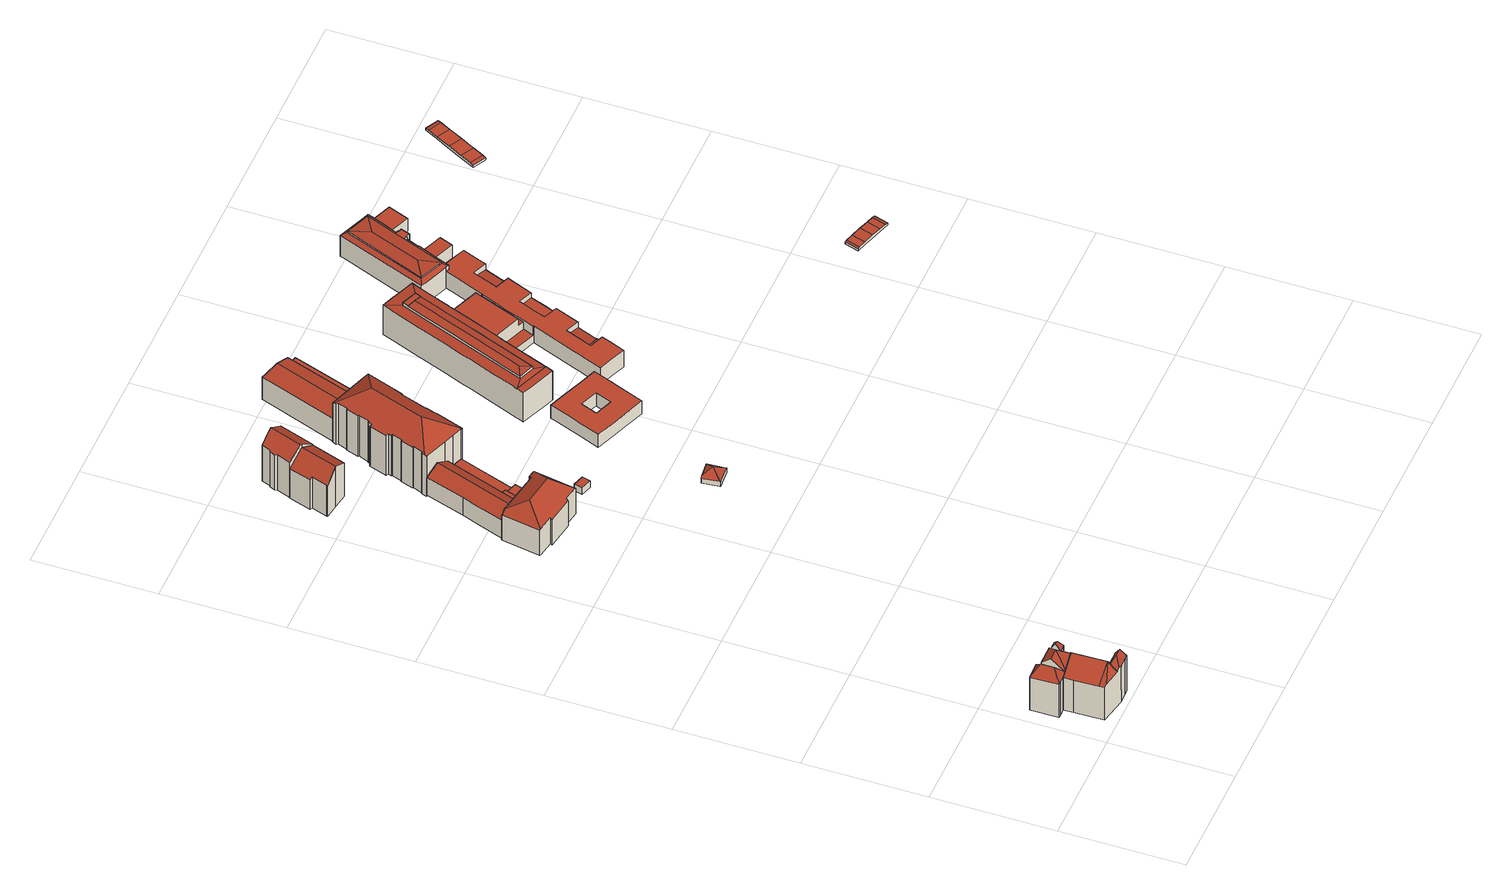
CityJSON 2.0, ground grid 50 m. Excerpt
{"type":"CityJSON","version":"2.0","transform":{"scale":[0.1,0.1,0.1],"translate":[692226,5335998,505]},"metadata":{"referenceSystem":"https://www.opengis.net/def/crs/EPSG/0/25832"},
"CityObjects":{
"building1":{"type":"Building","attributes":{"Gemeindeschluessel":"09162000","HoeheDach":"532.430","HoeheGrund":"511.440","Methode":"2000","NiedrigsteTraufeDesGebaeudes":"527.531","Geometrietyp2DReferenz":"3000","function":"31001_1000","roofType":"3100","measuredHeight":20.99,"storeysAboveGround":4},"geometry":[{"type":"Solid","lod":"2","boundaries":[[[[0,1,2,3]],[[4,5,6,7]],[[5,4,8,9,10,11,12,13,14]],[[15,0,3,16]],[[17,18,19,20,21,22]],[[8,23,24,9]],[[25,26,27,28,29,17,22,21,2,1,30,12,11,10,9,24]],[[12,30,1,0,15,13]],[[27,26,25,31,32,33,34,35,36,37,29,28]],[[38,16,3,20,19]],[[35,39,40,14,13,15,16,38,36]],[[20,3,2,21]],[[7,6,39,34,33]],[[37,18,17,29]],[[35,34,39]],[[23,31,25,24]],[[37,36,38,19,18]],[[5,14,40,39,6]],[[23,8,4,7,32,31]],[[7,33,32]]]],"semantics":{"surfaces":[{"type":"WallSurface"},{"type":"RoofSurface","Dachneigung":"49.651","Dachorientierung":"358.275","Flaeche":"31.515","Z_MAX":"20.990","Z_MAX_ASL":"532.430","Z_MIN":"17.837","Z_MIN_ASL":"529.277"},{"type":"RoofSurface","Dachneigung":"36.779","Dachorientierung":"358.292","Flaeche":"19.557","Z_MAX":"20.760","Z_MAX_ASL":"532.200","Z_MIN":"16.333","Z_MIN_ASL":"527.773"},{"type":"GroundSurface"},{"type":"RoofSurface","Dachneigung":"39.057","Dachorientierung":"268.315","Flaeche":"46.726","Z_MAX":"20.760","Z_MAX_ASL":"532.200","Z_MIN":"16.342","Z_MIN_ASL":"527.782"},{"type":"RoofSurface","Dachneigung":"39.053","Dachorientierung":"88.312","Flaeche":"46.904","Z_MAX":"20.760","Z_MAX_ASL":"532.200","Z_MIN":"16.280","Z_MIN_ASL":"527.720"},{"type":"RoofSurface","Dachneigung":"49.653","Dachorientierung":"178.274","Flaeche":"19.064","Z_MAX":"20.990","Z_MAX_ASL":"532.430","Z_MIN":"16.113","Z_MIN_ASL":"527.553"},{"type":"RoofSurface","Dachneigung":"36.769","Dachorientierung":"178.289","Flaeche":"19.537","Z_MAX":"20.760","Z_MAX_ASL":"532.200","Z_MIN":"16.347","Z_MIN_ASL":"527.787"},{"type":"RoofSurface","Dachneigung":"45.449","Dachorientierung":"88.315","Flaeche":"56.752","Z_MAX":"20.990","Z_MAX_ASL":"532.430","Z_MIN":"16.091","Z_MIN_ASL":"527.531"},{"type":"RoofSurface","Dachneigung":"45.448","Dachorientierung":"268.307","Flaeche":"19.887","Z_MAX":"20.990","Z_MAX_ASL":"532.430","Z_MIN":"16.113","Z_MIN_ASL":"527.553"}],"values":[[0,1,0,2,0,0,3,0,0,4,5,0,6,0,0,0,7,0,8,9]]}}]},
"building2":{"type":"Building","attributes":{"Gemeindeschluessel":"09162000","HoeheDach":"532.950","HoeheGrund":"511.416","Methode":"2000","NiedrigsteTraufeDesGebaeudes":"523.414","Geometrietyp2DReferenz":"3000","function":"31001_1000","roofType":"3100","measuredHeight":21.53,"storeysAboveGround":3},"address":[{"country":"Germany","locality":"München","thoroughfareName":"Königinstraße 27"}],"geometry":[{"type":"Solid","lod":"2","boundaries":[[[[41,42,43,44,45,46,47]],[[29,48,49,50,25]],[[51,52,53,54]],[[55,56,57,58,59,60,61,62]],[[63,64,65,66,56,55]],[[67,68,69,70]],[[71,72,73]],[[74,75,76,77,78]],[[46,45,79]],[[59,80,81,60]],[[61,60,81,82,83]],[[57,84,58]],[[73,72,52,51,41,47,50,49,80]],[[85,86,64,63,87]],[[25,50,47,46,79,88,24]],[[89,42,41,51,54]],[[76,75,90,91]],[[63,55,62,87]],[[80,84,92]],[[80,92,73]],[[79,45,93,68,67,74,78,88]],[[75,74,67]],[[57,56,66,92,84]],[[86,94,65,64]],[[81,80,49,48,82]],[[53,52,72,71,94,86,85]],[[43,42,89,95]],[[24,88,78,77,9]],[[65,94,71,73,92,66]],[[62,61,83,29,25,24,9,91,90,70,69,95,89,54,53,85,87]],[[84,80,59,58]],[[69,68,93,44,43,95]],[[93,45,44]],[[77,76,91,9]],[[75,67,70,90]],[[82,48,29,83]]]],"semantics":{"surfaces":[{"type":"RoofSurface","Dachneigung":"42.806","Dachorientierung":"88.127","Flaeche":"19.290","Z_MAX":"16.226","Z_MAX_ASL":"527.642","Z_MIN":"13.492","Z_MIN_ASL":"524.908"},{"type":"WallSurface"},{"type":"RoofSurface","Dachneigung":"29.759","Dachorientierung":"178.072","Flaeche":"23.378","Z_MAX":"21.534","Z_MAX_ASL":"532.950","Z_MIN":"17.773","Z_MIN_ASL":"529.188"},{"type":"RoofSurface","Dachneigung":"33.036","Dachorientierung":"357.949","Flaeche":"8.194","Z_MAX":"18.969","Z_MAX_ASL":"530.385","Z_MIN":"16.006","Z_MIN_ASL":"527.422"},{"type":"RoofSurface","Dachneigung":"60.552","Dachorientierung":"275.306","Flaeche":"12.346","Z_MAX":"20.964","Z_MAX_ASL":"532.380","Z_MIN":"16.073","Z_MIN_ASL":"527.489"},{"type":"RoofSurface","Dachneigung":"43.043","Dachorientierung":"88.105","Flaeche":"146.232","Z_MAX":"20.964","Z_MAX_ASL":"532.380","Z_MIN":"11.998","Z_MIN_ASL":"523.414"},{"type":"RoofSurface","Dachneigung":"33.037","Dachorientierung":"178.046","Flaeche":"9.121","Z_MAX":"18.969","Z_MAX_ASL":"530.385","Z_MIN":"15.783","Z_MIN_ASL":"527.199"},{"type":"RoofSurface","Dachneigung":"32.051","Dachorientierung":"89.628","Flaeche":"6.398","Z_MAX":"18.969","Z_MAX_ASL":"530.385","Z_MIN":"16.008","Z_MIN_ASL":"527.424"},{"type":"RoofSurface","Dachneigung":"42.017","Dachorientierung":"268.103","Flaeche":"12.660","Z_MAX":"21.534","Z_MAX_ASL":"532.950","Z_MIN":"17.434","Z_MIN_ASL":"528.850"},{"type":"RoofSurface","Dachneigung":"19.968","Dachorientierung":"88.103","Flaeche":"9.537","Z_MAX":"21.534","Z_MAX_ASL":"532.950","Z_MIN":"17.583","Z_MIN_ASL":"528.999"},{"type":"RoofSurface","Dachneigung":"60.748","Dachorientierung":"268.103","Flaeche":"139.638","Z_MAX":"20.964","Z_MAX_ASL":"532.380","Z_MIN":"16.073","Z_MIN_ASL":"527.489"},{"type":"RoofSurface","Dachneigung":"30.534","Dachorientierung":"358.072","Flaeche":"27.755","Z_MAX":"21.534","Z_MAX_ASL":"532.950","Z_MIN":"17.434","Z_MIN_ASL":"528.850"},{"type":"GroundSurface"},{"type":"RoofSurface","Dachneigung":"43.307","Dachorientierung":"191.263","Flaeche":"22.690","Z_MAX":"20.964","Z_MAX_ASL":"532.380","Z_MIN":"16.782","Z_MIN_ASL":"528.197"}],"values":[[0,1,1,1,2,1,1,3,1,4,1,1,5,1,1,1,1,1,1,1,6,7,8,9,10,1,1,1,11,12,13,1,1,1,1,1]]}}]},
"building3":{"type":"Building","attributes":{"Gemeindeschluessel":"09162000","HoeheDach":"526.270","HoeheGrund":"507.620","Methode":"2000","NiedrigsteTraufeDesGebaeudes":"519.992","Geometrietyp2DReferenz":"3000","function":"31001_9998","roofType":"3200","measuredHeight":18.65,"storeysAboveGround":3},"address":[{"country":"Germany","locality":"München","thoroughfareName":"Veterinärstraße 13"}],"geometry":[{"type":"Solid","lod":"2","boundaries":[[[[96,97,98,99,100,101]],[[102,103,104,105,106,107,108,109,100,99,98,110,111,112,113,114,115,116,117,118,119,120,121]],[[122,123,121,120]],[[124,112,111,110,125,126]],[[127,128,115,114]],[[128,129,116,115]],[[130,127,114,113]],[[119,118,117,131,132,133]],[[125,110,98,97]],[[123,122,133,132,134,135]],[[124,130,113,112]],[[136,137,138,139,140,135,134,141,142,143]],[[108,143,142,101,100,109]],[[129,131,117,116]],[[133,122,120,119]],[[121,123,135,140,103,102]],[[141,126,125,97,96,101,142]],[[134,132,131,129,128,127,130,124,126,141]],[[136,143,108,107,106,137]],[[138,105,104,103,140,139]],[[138,137,106,105]]]],"semantics":{"surfaces":[{"type":"WallSurface"},{"type":"GroundSurface"},{"type":"RoofSurface","Dachneigung":"46.208","Dachorientierung":"102.299","Flaeche":"83.815","Z_MAX":"18.650","Z_MAX_ASL":"526.270","Z_MIN":"12.538","Z_MIN_ASL":"520.158"},{"type":"RoofSurface","Dachneigung":"55.757","Dachorientierung":"191.707","Flaeche":"200.798","Z_MAX":"18.650","Z_MAX_ASL":"526.270","Z_MIN":"12.372","Z_MIN_ASL":"519.992"},{"type":"RoofSurface","Dachneigung":"46.209","Dachorientierung":"282.299","Flaeche":"83.099","Z_MAX":"18.650","Z_MAX_ASL":"526.270","Z_MIN":"12.479","Z_MIN_ASL":"520.099"},{"type":"RoofSurface","Dachneigung":"59.840","Dachorientierung":"11.707","Flaeche":"164.888","Z_MAX":"18.650","Z_MAX_ASL":"526.270","Z_MIN":"13.290","Z_MIN_ASL":"520.910"}],"values":[[0,1,0,0,0,0,0,0,0,2,0,3,0,0,0,0,4,5,0,0,0]]}}]},
"building4":{"type":"Building","attributes":{"Gemeindeschluessel":"09162000","HoeheDach":"530.880","HoeheGrund":"510.718","Methode":"2000","NiedrigsteTraufeDesGebaeudes":"525.215","Geometrietyp2DReferenz":"3000","function":"31001_1000","roofType":"3100","measuredHeight":20.16,"storeysAboveGround":4},"address":[{"country":"Germany","locality":"München","thoroughfareName":"Königinstraße 49"}],"geometry":[{"type":"Solid","lod":"2","boundaries":[[[[144,145,146,147]],[[148,149,150,151]],[[152,153,154,155,151,150,145,144,156]],[[156,144,147,157]],[[158,148,151,155]],[[159,149,148,158,160,161,162]],[[157,163,152,156]],[[160,158,155,154]],[[152,163,162,161,153]],[[146,159,162,163,157,147]],[[150,149,159,146,145]],[[161,160,154,153]]]],"semantics":{"surfaces":[{"type":"WallSurface"},{"type":"GroundSurface"},{"type":"RoofSurface","Dachneigung":"50.572","Dachorientierung":"288.323","Flaeche":"136.204","Z_MAX":"20.162","Z_MAX_ASL":"530.880","Z_MIN":"14.497","Z_MIN_ASL":"525.215"},{"type":"RoofSurface","Dachneigung":"61.380","Dachorientierung":"108.323","Flaeche":"112.222","Z_MAX":"20.162","Z_MAX_ASL":"530.880","Z_MIN":"16.626","Z_MIN_ASL":"527.344"}],"values":[[0,0,1,0,0,2,0,0,0,3,0,0]]}}]},
"building5":{"type":"Building","attributes":{"Gemeindeschluessel":"09162000","HoeheDach":"520.116","HoeheGrund":"508.138","Methode":"2000","NiedrigsteTraufeDesGebaeudes":"512.324","Geometrietyp2DReferenz":"3000","function":"31001_9998","roofType":"3100","measuredHeight":11.98,"storeysAboveGround":2},"geometry":[{"type":"Solid","lod":"2","boundaries":[[[[164,165,166,167,168,169,170]],[[171,172,173,174,175,176,177,178]],[[179,180,181,182]],[[183,164,170,184]],[[185,186,172,171,178,177,187,188,182,181,189,190,191,192,193]],[[185,184,170,169,173,172,186]],[[166,194,192,191,190,195,167]],[[195,190,189,181,180,196]],[[197,198,179,182,188,187,177,176]],[[164,183,199,165]],[[174,200,196,180,179,198,197,176,175]],[[194,166,165,199]],[[193,192,194,199,183,184,185]],[[169,168,167,195,196,200,174,173]]]],"semantics":{"surfaces":[{"type":"WallSurface"},{"type":"RoofSurface","Dachneigung":"90.000","Dachorientierung":"-1.000","Flaeche":"26.792","Z_MAX":"6.997","Z_MAX_ASL":"515.135","Z_MIN":"6.997","Z_MIN_ASL":"515.135"},{"type":"GroundSurface"},{"type":"RoofSurface","Dachneigung":"61.289","Dachorientierung":"289.042","Flaeche":"229.985","Z_MAX":"11.978","Z_MAX_ASL":"520.116","Z_MIN":"8.824","Z_MIN_ASL":"516.962"},{"type":"RoofSurface","Dachneigung":"90.000","Dachorientierung":"-1.000","Flaeche":"74.360","Z_MAX":"4.186","Z_MAX_ASL":"512.324","Z_MIN":"4.186","Z_MIN_ASL":"512.324"},{"type":"RoofSurface","Dachneigung":"61.289","Dachorientierung":"109.040","Flaeche":"226.981","Z_MAX":"11.978","Z_MAX_ASL":"520.116","Z_MIN":"8.796","Z_MIN_ASL":"516.934"}],"values":[[0,0,0,1,2,0,0,0,0,0,3,4,0,5]]}}]},
"building6":{"type":"Building","attributes":{"Gemeindeschluessel":"09162000","HoeheDach":"532.507","HoeheGrund":"510.769","Methode":"2000","NiedrigsteTraufeDesGebaeudes":"527.593","Geometrietyp2DReferenz":"3000","function":"31001_1000","roofType":"3100","measuredHeight":21.74,"storeysAboveGround":4},"address":[{"country":"Germany","locality":"München","thoroughfareName":"Königinstraße 51"}],"geometry":[{"type":"Solid","lod":"2","boundaries":[[[[201,202,203,204]],[[205,206,207,208]],[[208,207,209,210,211,212,204,203,213,214,215]],[[216,217,218,219,202,201,220,221,222]],[[223,222,221,211,210]],[[219,218,214,213]],[[220,201,204,212]],[[218,217,215,214]],[[224,223,210,209]],[[202,219,213,203]],[[224,206,205,216,222,223]],[[221,220,212,211]],[[217,216,205,208,215]],[[206,224,209,207]]]],"semantics":{"surfaces":[{"type":"WallSurface"},{"type":"GroundSurface"},{"type":"RoofSurface","Dachneigung":"58.181","Dachorientierung":"289.013","Flaeche":"104.160","Z_MAX":"21.738","Z_MAX_ASL":"532.507","Z_MIN":"17.466","Z_MIN_ASL":"528.235"},{"type":"RoofSurface","Dachneigung":"54.482","Dachorientierung":"109.013","Flaeche":"125.391","Z_MAX":"21.738","Z_MAX_ASL":"532.507","Z_MIN":"16.824","Z_MIN_ASL":"527.593"}],"values":[[0,0,1,2,0,0,0,0,0,0,3,0,0,0]]}}]},
"building7":{"type":"Building","attributes":{"Gemeindeschluessel":"09162000","HoeheDach":"515.072","HoeheGrund":"507.770","Methode":"2000","NiedrigsteTraufeDesGebaeudes":"512.252","Geometrietyp2DReferenz":"3000","function":"31001_9998","roofType":"1000","measuredHeight":7.3,"storeysAboveGround":2},"geometry":[{"type":"Solid","lod":"2","boundaries":[[[[225,226,194,227,228]],[[229,184,230,231]],[[232,227,194,233,234,230,184]],[[235,233,194,226]],[[236,232,184,229]],[[237,238,235,226,225,228,236,229,231]],[[232,236,228,227]],[[237,231,230,234,233,235,238]]]],"semantics":{"surfaces":[{"type":"RoofSurface","Dachneigung":"90.000","Dachorientierung":"-1.000","Flaeche":"119.172","Z_MAX":"4.482","Z_MAX_ASL":"512.252","Z_MIN":"4.482","Z_MIN_ASL":"512.252"},{"type":"WallSurface"},{"type":"RoofSurface","Dachneigung":"90.000","Dachorientierung":"-1.000","Flaeche":"32.100","Z_MAX":"7.302","Z_MAX_ASL":"515.072","Z_MIN":"7.302","Z_MIN_ASL":"515.072"},{"type":"GroundSurface"}],"values":[[0,1,1,1,2,1,1,3]]}}]},
"building8":{"type":"Building","attributes":{"Gemeindeschluessel":"09162000","HoeheDach":"510.659","HoeheGrund":"507.610","Methode":"1000","NiedrigsteTraufeDesGebaeudes":"510.659","Geometrietyp2DReferenz":"3000","function":"31001_2000","roofType":"1000","measuredHeight":3.05},"geometry":[{"type":"Solid","lod":"2","boundaries":[[[[239,240,241,242]],[[243,244,245,246]],[[244,239,242,245]],[[240,239,244,243]],[[240,243,246,241]],[[242,241,246,245]]]],"semantics":{"surfaces":[{"type":"WallSurface"},{"type":"RoofSurface","Dachneigung":"90.000","Dachorientierung":"-1.000","Flaeche":"17.233","Z_MAX":"3.049","Z_MAX_ASL":"510.659","Z_MIN":"3.049","Z_MIN_ASL":"510.659"},{"type":"GroundSurface"}],"values":[[0,0,0,1,0,2]]}}]},
"building9":{"type":"Building","attributes":{"Gemeindeschluessel":"09162000","HoeheDach":"513.004","HoeheGrund":"507.630","Methode":"2000","NiedrigsteTraufeDesGebaeudes":"509.910","Geometrietyp2DReferenz":"3000","function":"31001_2000","roofType":"3500","measuredHeight":5.37},"address":[{"country":"Germany","locality":"München","thoroughfareName":"Veterinärstraße 18"}],"geometry":[{"type":"Solid","lod":"2","boundaries":[[[[247,248,249,250,251,252]],[[253,254,255]],[[255,254,256,257]],[[258,259,257,256,260,261]],[[247,252,255,257,259]],[[261,260,262,263,250,249,248,258]],[[247,259,258,248]],[[251,253,255,252]],[[254,253,251,250,263,262,260,256]]]],"semantics":{"surfaces":[{"type":"WallSurface"},{"type":"RoofSurface","Dachneigung":"53.318","Dachorientierung":"353.817","Flaeche":"13.031","Z_MAX":"5.374","Z_MAX_ASL":"513.004","Z_MIN":"2.926","Z_MIN_ASL":"510.556"},{"type":"RoofSurface","Dachneigung":"52.404","Dachorientierung":"265.619","Flaeche":"18.455","Z_MAX":"5.374","Z_MAX_ASL":"513.004","Z_MIN":"2.403","Z_MIN_ASL":"510.033"},{"type":"RoofSurface","Dachneigung":"53.317","Dachorientierung":"173.810","Flaeche":"20.379","Z_MAX":"5.374","Z_MAX_ASL":"513.004","Z_MIN":"2.280","Z_MIN_ASL":"509.910"},{"type":"GroundSurface"},{"type":"RoofSurface","Dachneigung":"52.409","Dachorientierung":"85.606","Flaeche":"20.217","Z_MAX":"5.374","Z_MAX_ASL":"513.004","Z_MIN":"2.313","Z_MIN_ASL":"509.943"}],"values":[[0,1,2,0,3,4,0,5,0]]}}]},
"building10":{"type":"Building","attributes":{"Gemeindeschluessel":"09162000","HoeheDach":"534.192","HoeheGrund":"507.580","Methode":"1000","NiedrigsteTraufeDesGebaeudes":"527.185","Geometrietyp2DReferenz":"3000","function":"31001_9998","roofType":"3200","measuredHeight":26.61,"storeysAboveGround":3},"address":[{"country":"Germany","locality":"München","thoroughfareName":"Königinstraße 8"}],"geometry":[{"type":"Solid","lod":"2","boundaries":[[[[264,265,266,267]],[[268,269,270,271]],[[272,273,274,275]],[[276,277,278,279]],[[280,281,282,283,284,285]],[[269,286,287,270]],[[288,289,290,291]],[[292,293,294,295]],[[296,297,298,299]],[[300,301,302,303,304,305,280,285,306]],[[307,296,299,308]],[[309,310,311,312]],[[297,313,314,298]],[[315,316,317,318]],[[273,272,319,289,288,316,315,320,294,293,321,305,304]],[[322,323,324,325]],[[313,326,327,314]],[[319,272,275,328]],[[329,330,331,332,333,334]],[[330,276,279,331]],[[300,306,335,336]],[[303,302,337,338]],[[301,300,336,339]],[[320,315,318,340]],[[341,293,292,342]],[[286,343,344,287]],[[277,341,342,278]],[[310,345,346,311]],[[345,347,348,346]],[[281,264,267,282]],[[265,322,325,266]],[[306,285,284,335]],[[293,341,277,276,330,329,321]],[[302,301,339,337]],[[323,307,308,324]],[[326,268,271,327]],[[289,319,328,290]],[[316,288,291,317]],[[349,274,273,304,303,338]],[[294,320,340,295]],[[350,309,312,351]],[[347,334,333,348]],[[295,340,318,317,291,290,328,275,274,349,338,337,339,336,335,284,283,282,267,266,325,324,308,299,298,314,327,271,270,287,344,351,312,311,346,348,333,332,331,279,278,342,292]],[[321,329,334,347,345,310,309,350,343,286,269,268,326,313,297,296,307,323,322,265,264,281,280,305]],[[343,350,351,344]]]],"semantics":{"surfaces":[{"type":"WallSurface"},{"type":"RoofSurface","Dachneigung":"56.370","Dachorientierung":"201.214","Flaeche":"131.178","Z_MAX":"26.612","Z_MAX_ASL":"534.192","Z_MIN":"19.605","Z_MIN_ASL":"527.185"},{"type":"RoofSurface","Dachneigung":"56.370","Dachorientierung":"111.263","Flaeche":"410.251","Z_MAX":"26.612","Z_MAX_ASL":"534.192","Z_MIN":"19.625","Z_MIN_ASL":"527.205"},{"type":"RoofSurface","Dachneigung":"56.370","Dachorientierung":"21.214","Flaeche":"131.870","Z_MAX":"26.612","Z_MAX_ASL":"534.192","Z_MIN":"19.625","Z_MIN_ASL":"527.205"},{"type":"GroundSurface"},{"type":"RoofSurface","Dachneigung":"56.370","Dachorientierung":"291.263","Flaeche":"381.574","Z_MAX":"26.612","Z_MAX_ASL":"534.192","Z_MIN":"19.626","Z_MIN_ASL":"527.206"}],"values":[[0,0,0,0,0,0,0,0,0,1,0,0,0,0,2,0,0,0,0,0,0,0,0,0,0,0,0,0,0,0,0,0,3,0,0,0,0,0,0,0,0,0,4,5,0]]}}]},
"building11":{"type":"Building","attributes":{"Gemeindeschluessel":"09162000","HoeheDach":"520.270","HoeheGrund":"507.640","Methode":"2000","NiedrigsteTraufeDesGebaeudes":"518.837","Geometrietyp2DReferenz":"3000","function":"31001_9998","roofType":"3100","measuredHeight":12.63,"storeysAboveGround":2},"geometry":[{"type":"Solid","lod":"2","boundaries":[[[[352,353,354,355,356,357,358,359]],[[353,360,278,354]],[[353,352,361,360]],[[278,360,361,362,279,363]],[[364,358,357,365,279,362]],[[352,359,358,364,362,361]],[[363,279,365,357,356,355,354,278]]]],"semantics":{"surfaces":[{"type":"WallSurface"},{"type":"RoofSurface","Dachneigung":"79.907","Dachorientierung":"109.789","Flaeche":"196.197","Z_MAX":"12.630","Z_MAX_ASL":"520.270","Z_MIN":"11.537","Z_MIN_ASL":"519.177"},{"type":"RoofSurface","Dachneigung":"79.906","Dachorientierung":"289.791","Flaeche":"275.975","Z_MAX":"12.630","Z_MAX_ASL":"520.270","Z_MIN":"11.197","Z_MIN_ASL":"518.837"},{"type":"GroundSurface"}],"values":[[0,0,1,0,0,2,3]]}}]},
"building12":{"type":"Building","attributes":{"Gemeindeschluessel":"09162000","HoeheDach":"513.739","HoeheGrund":"507.300","Methode":"1000","NiedrigsteTraufeDesGebaeudes":"513.739","Geometrietyp2DReferenz":"3000","function":"31001_9998","roofType":"1000","measuredHeight":6.44,"storeysAboveGround":2},"geometry":[{"type":"Solid","lod":"2","boundaries":[[[[366,367,368,369,370,371,372,373]],[[374,375,376,377,378,369,368,379]],[[380,381,382,383,375,374,379,368,367,366,373,384],[385,386,387,388,389,390,391,390,392,393,394]],[[395,396,381,380,384,373,372,397]],[[398,399,376,375,383,382,381,396]],[[398,396,395,397,372,371,370,369,378,377,376,399],[400,401,402,403,404,405,406,407,406,408,409]],[[403,402,401,386,385,394,393,404]],[[409,388,387,386,401,400]],[[390,391,407,406,405,404,393,392]],[[390,389,388,409,408,406,407,391]]]],"semantics":{"surfaces":[{"type":"WallSurface"},{"type":"RoofSurface","Dachneigung":"90.000","Dachorientierung":"-1.000","Flaeche":"496.609","Z_MAX":"6.439","Z_MAX_ASL":"513.739","Z_MIN":"6.439","Z_MIN_ASL":"513.739"},{"type":"GroundSurface"}],"values":[[0,0,1,0,0,2,0,0,0,0]]}}]},
"building13":{"type":"Building","attributes":{"Gemeindeschluessel":"09162000","HoeheDach":"515.850","HoeheGrund":"507.577","Methode":"2000","NiedrigsteTraufeDesGebaeudes":"515.850","Geometrietyp2DReferenz":"3000","function":"31001_9998","roofType":"1000","measuredHeight":8.27,"storeysAboveGround":1},"geometry":[{"type":"Solid","lod":"2","boundaries":[[[[410,354,278,411]],[[412,413,414,342]],[[412,354,410,413]],[[414,411,278,342]],[[413,410,411,414]],[[278,354,412,342]]]],"semantics":{"surfaces":[{"type":"WallSurface"},{"type":"RoofSurface","Dachneigung":"90.000","Dachorientierung":"-1.000","Flaeche":"148.647","Z_MAX":"8.273","Z_MAX_ASL":"515.850","Z_MIN":"8.273","Z_MIN_ASL":"515.850"},{"type":"GroundSurface"}],"values":[[0,0,0,0,1,2]]}}]},
"building14":{"type":"Building","attributes":{"Gemeindeschluessel":"09162000","HoeheDach":"522.396","HoeheGrund":"505.400","Methode":"2000","NiedrigsteTraufeDesGebaeudes":"509.228","Geometrietyp2DReferenz":"3000","function":"31001_3051","roofType":"1000","measuredHeight":17,"storeysAboveGround":3},"geometry":[{"type":"Solid","lod":"2","boundaries":[[[[415,416,417,418]],[[419,420,421,422,423,424]],[[425,426,427,428,429,430,431,432,433,434,435,436,437]],[[438,437,436,439,440,441,442,443]],[[444,445,446,447,448,449]],[[450,451,452,453,454,455,456]],[[457,458,459,460,461,462,463,464,465,466,467,468,469,470,471,472,473]],[[474,475,476,477,478]],[[479,480,481,482,483,484,485,486,487,488,489,490,491]],[[492,493,494,495,496,497,498]],[[499,500,456,455,501,502,503,504,505]],[[506,507,508,509,450,456,500,499,505,510,511,512,513]],[[514,515,516,517,518,519,520,497,496,521,522,523,475,474,524,525,526,527,528,529,530,531,532,533,534,535,536,537,538,539,451,450,509,508,507,506,513,540,541,542,543,544,545,546]],[[547,548,523,522,521,549]],[[439,436,435,550,551,552,441,440]],[[553,554,555,484,483,482,481,556]],[[557,558,559,560,421]],[[561,514,546,545,562,563]],[[521,496,495,549]],[[564,565,566,567,568,569,570,449,448,571,572,573,574,575,576,577,578,579,580,581]],[[582,583,584,585,540,513,512,586,587,491,490,430,429,588]],[[560,422,421]],[[589,590,591,592,593,594,595,596,597,449,570,569,568,567,566,565,564,581,598]],[[599,600,601,527,526,525,602]],[[464,603,604,465]],[[475,523,548,476]],[[517,516,424,423]],[[605,606,607,608,478,477,609,493,492,498,610,611,612,613,614,561,563,562,615,616,617,618,585,584,583,582,588,429,428,427,426,425,437,438,443,442,619,620,621,622,623,624,625,626,627,628,629,630,631,632,633,634,635,636,637,638,418,417,639,454,453,452,640,641,642,643,644,645,646,647,648,649]],[[552,650,580,579,578,577,576,575,574,573,572,571,448,630,629,628,627,626,625,624,623,622,621,620,619,442,441]],[[651,464,463]],[[652,434,433,653,581,580,650,654]],[[501,639,417,416,655]],[[544,543,542,541,540,585,618,617,616,615,562,545]],[[614,613,612,419,424,516,515,514,561]],[[600,599,656]],[[608,607,606,657,658,659,660,524,474,478]],[[472,598,473]],[[661,662,663,664,665,666,667,444,668,651,463,462,461,460,459,458,457,473,653]],[[596,595,604]],[[597,668,444,449]],[[432,431,430,490,489,488,487,486,485,669,670,671,672,445,444,667,666,665,664,663,662,661,653,433]],[[503,502,501,655,673,674,675,504]],[[659,658,656]],[[550,435,434,652,654,650,552,551]],[[611,610,498,497,520,558,557,420,419,612]],[[636,635,634,633,445,672,671,670,669,637]],[[473,598,581,653]],[[609,477,476,676,494,493]],[[528,527,601,657]],[[494,676,476,548,547,549,495]],[[471,470,469,468,467,466,465,604,595,594,593,592,591,590,589,598,472]],[[539,538,537,536,643,642,641,640,452,451]],[[536,535,644,643]],[[674,673,655,416,415,677,678,679,675]],[[420,557,421]],[[422,560,559,519,518,517,423]],[[534,533,646,645,644,535]],[[531,648,647,646,533,532]],[[586,512,511,510,680,681,480,479,491,587]],[[446,445,633,632,631,630,448,447]],[[484,555,415,418,638,637,669,485]],[[678,677,415,555,554,553,556,679]],[[658,657,601,600,656]],[[520,519,559,558]],[[501,455,454,639]],[[680,510,505,504,675,679,556,481,480,681]],[[659,656,599,602,660]],[[606,605,649,648,531,530,529,528,657]],[[603,464,651,668,597,596,604]],[[525,524,660,602]]]],"semantics":{"surfaces":[{"type":"WallSurface"},{"type":"RoofSurface","Dachneigung":"90.000","Dachorientierung":"-1.000","Flaeche":"15.233","Z_MAX":"5.793","Z_MAX_ASL":"511.193","Z_MIN":"5.793","Z_MIN_ASL":"511.193"},{"type":"RoofSurface","Dachneigung":"85.005","Dachorientierung":"21.247","Flaeche":"64.992","Z_MAX":"15.056","Z_MAX_ASL":"520.456","Z_MIN":"14.556","Z_MIN_ASL":"519.956"},{"type":"RoofSurface","Dachneigung":"78.888","Dachorientierung":"111.207","Flaeche":"187.547","Z_MAX":"16.996","Z_MAX_ASL":"522.396","Z_MIN":"16.316","Z_MIN_ASL":"521.716"},{"type":"RoofSurface","Dachneigung":"90.000","Dachorientierung":"-1.000","Flaeche":"56.539","Z_MAX":"7.430","Z_MAX_ASL":"512.830","Z_MIN":"7.430","Z_MIN_ASL":"512.830"},{"type":"RoofSurface","Dachneigung":"90.000","Dachorientierung":"-1.000","Flaeche":"766.965","Z_MAX":"8.219","Z_MAX_ASL":"513.619","Z_MIN":"8.219","Z_MIN_ASL":"513.619"},{"type":"RoofSurface","Dachneigung":"82.420","Dachorientierung":"201.264","Flaeche":"49.772","Z_MAX":"14.836","Z_MAX_ASL":"520.236","Z_MIN":"14.417","Z_MIN_ASL":"519.817"},{"type":"RoofSurface","Dachneigung":"90.000","Dachorientierung":"-1.000","Flaeche":"53.330","Z_MAX":"7.456","Z_MAX_ASL":"512.856","Z_MIN":"7.456","Z_MIN_ASL":"512.856"},{"type":"RoofSurface","Dachneigung":"84.492","Dachorientierung":"111.230","Flaeche":"58.862","Z_MAX":"6.008","Z_MAX_ASL":"511.408","Z_MIN":"5.406","Z_MIN_ASL":"510.806"},{"type":"RoofSurface","Dachneigung":"83.373","Dachorientierung":"291.209","Flaeche":"265.401","Z_MAX":"15.056","Z_MAX_ASL":"520.456","Z_MIN":"14.559","Z_MIN_ASL":"519.959"},{"type":"GroundSurface"},{"type":"RoofSurface","Dachneigung":"77.996","Dachorientierung":"201.258","Flaeche":"28.764","Z_MAX":"15.056","Z_MAX_ASL":"520.456","Z_MIN":"14.536","Z_MIN_ASL":"519.936"},{"type":"RoofSurface","Dachneigung":"78.887","Dachorientierung":"201.251","Flaeche":"12.215","Z_MAX":"16.996","Z_MAX_ASL":"522.396","Z_MIN":"16.316","Z_MIN_ASL":"521.716"},{"type":"RoofSurface","Dachneigung":"83.689","Dachorientierung":"111.205","Flaeche":"283.677","Z_MAX":"15.056","Z_MAX_ASL":"520.456","Z_MIN":"14.536","Z_MIN_ASL":"519.936"},{"type":"RoofSurface","Dachneigung":"90.000","Dachorientierung":"-1.000","Flaeche":"75.606","Z_MAX":"5.768","Z_MAX_ASL":"511.168","Z_MIN":"5.768","Z_MIN_ASL":"511.168"},{"type":"RoofSurface","Dachneigung":"78.887","Dachorientierung":"291.207","Flaeche":"187.523","Z_MAX":"16.996","Z_MAX_ASL":"522.396","Z_MIN":"16.316","Z_MIN_ASL":"521.716"},{"type":"RoofSurface","Dachneigung":"90.000","Dachorientierung":"-1.000","Flaeche":"250.123","Z_MAX":"10.784","Z_MAX_ASL":"516.184","Z_MIN":"10.784","Z_MIN_ASL":"516.184"},{"type":"RoofSurface","Dachneigung":"90.000","Dachorientierung":"-1.000","Flaeche":"84.088","Z_MAX":"3.828","Z_MAX_ASL":"509.228","Z_MIN":"3.828","Z_MIN_ASL":"509.228"},{"type":"RoofSurface","Dachneigung":"83.281","Dachorientierung":"111.197","Flaeche":"58.784","Z_MAX":"6.101","Z_MAX_ASL":"511.501","Z_MIN":"5.363","Z_MIN_ASL":"510.763"},{"type":"RoofSurface","Dachneigung":"90.000","Dachorientierung":"-1.000","Flaeche":"10.959","Z_MAX":"5.846","Z_MAX_ASL":"511.246","Z_MIN":"5.846","Z_MIN_ASL":"511.246"},{"type":"RoofSurface","Dachneigung":"90.000","Dachorientierung":"-1.000","Flaeche":"18.968","Z_MAX":"16.532","Z_MAX_ASL":"521.932","Z_MIN":"16.532","Z_MIN_ASL":"521.932"}],"values":[[0,1,0,0,2,0,3,0,0,0,4,0,5,0,6,7,8,0,0,9,0,0,0,0,0,0,0,10,0,0,11,0,0,0,0,0,12,0,0,0,13,0,0,0,0,0,0,0,0,14,15,0,0,16,0,0,0,0,17,0,0,0,18,0,0,0,19,0,20,0]]}}]},
"building15":{"type":"Building","attributes":{"Gemeindeschluessel":"09162000","HoeheDach":"517.880","HoeheGrund":"505.450","Methode":"2000","NiedrigsteTraufeDesGebaeudes":"511.480","Geometrietyp2DReferenz":"3000","function":"31001_9998","roofType":"3200","measuredHeight":12.43,"storeysAboveGround":2},"geometry":[{"type":"Solid","lod":"2","boundaries":[[[[682,683,684,685]],[[686,687,688,689,690,691,692]],[[693,694,695,696,697,698,687]],[[699,700,701,702]],[[684,683,692,703]],[[700,704,705,701]],[[695,706,707,696]],[[708,709,710,711]],[[712,699,702,713]],[[714,715,716,717]],[[707,706,718,719,720,721,722]],[[723,705,704,724,725,726,727]],[[710,709,728,729,730,731,732]],[[692,691,733,734,735,703]],[[695,694,736,718,706]],[[708,737,728,709]],[[738,739,740,730,729,741,726,725,742,743,744]],[[745,646,740,739,738,644]],[[720,719,746,693,687,686,717,716]],[[741,729,728,737]],[[683,747,686,692]],[[735,734,733,691,690,748,749,750,751,752,753,754]],[[644,738,744,755,643,756]],[[737,708,711,757,727,726,741]],[[722,721,758,713,702,701,705,723,727,757,711,710,732,731,646,745,644,756,643,759,760,753,752,751,750,749,748,761,762,698,697,696,707]],[[688,687,698,762,761,748,690,689]],[[736,694,693,746,719,718]],[[763,755,744,743,703,735,754,764]],[[747,683,682]],[[765,766,747,682,685,767]],[[704,700,699,712,715,714,768,724]],[[759,643,755,763,764,754,753,760]],[[758,721,720,716,715,712,713]],[[685,684,767]],[[724,768,742,725]],[[767,684,703,743]],[[730,740,646,731]],[[742,768,714,717,686,747,766,765,767,743]]]],"semantics":{"surfaces":[{"type":"RoofSurface","Dachneigung":"85.767","Dachorientierung":"291.293","Flaeche":"159.194","Z_MAX":"12.430","Z_MAX_ASL":"517.880","Z_MIN":"12.030","Z_MIN_ASL":"517.480"},{"type":"RoofSurface","Dachneigung":"55.320","Dachorientierung":"21.382","Flaeche":"25.211","Z_MAX":"11.430","Z_MAX_ASL":"516.880","Z_MIN":"10.322","Z_MIN_ASL":"515.772"},{"type":"WallSurface"},{"type":"RoofSurface","Dachneigung":"64.088","Dachorientierung":"291.292","Flaeche":"87.095","Z_MAX":"11.430","Z_MAX_ASL":"516.880","Z_MIN":"10.428","Z_MIN_ASL":"515.878"},{"type":"RoofSurface","Dachneigung":"90.000","Dachorientierung":"-1.000","Flaeche":"101.810","Z_MAX":"6.030","Z_MAX_ASL":"511.480","Z_MIN":"6.030","Z_MIN_ASL":"511.480"},{"type":"RoofSurface","Dachneigung":"90.000","Dachorientierung":"-1.000","Flaeche":"68.089","Z_MAX":"6.540","Z_MAX_ASL":"511.990","Z_MIN":"6.540","Z_MIN_ASL":"511.990"},{"type":"RoofSurface","Dachneigung":"61.248","Dachorientierung":"111.287","Flaeche":"46.847","Z_MAX":"11.430","Z_MAX_ASL":"516.880","Z_MIN":"10.160","Z_MIN_ASL":"515.610"},{"type":"RoofSurface","Dachneigung":"61.253","Dachorientierung":"111.299","Flaeche":"35.252","Z_MAX":"11.430","Z_MAX_ASL":"516.880","Z_MIN":"10.160","Z_MIN_ASL":"515.610"},{"type":"GroundSurface"},{"type":"RoofSurface","Dachneigung":"59.338","Dachorientierung":"201.408","Flaeche":"25.938","Z_MAX":"11.430","Z_MAX_ASL":"516.880","Z_MIN":"10.371","Z_MIN_ASL":"515.821"},{"type":"RoofSurface","Dachneigung":"86.749","Dachorientierung":"21.385","Flaeche":"38.134","Z_MAX":"12.430","Z_MAX_ASL":"517.880","Z_MIN":"12.030","Z_MIN_ASL":"517.480"},{"type":"RoofSurface","Dachneigung":"85.769","Dachorientierung":"111.295","Flaeche":"159.278","Z_MAX":"12.430","Z_MAX_ASL":"517.880","Z_MIN":"12.030","Z_MIN_ASL":"517.480"},{"type":"RoofSurface","Dachneigung":"90.000","Dachorientierung":"-1.000","Flaeche":"15.267","Z_MAX":"11.540","Z_MAX_ASL":"516.990","Z_MIN":"11.540","Z_MIN_ASL":"516.990"},{"type":"RoofSurface","Dachneigung":"86.748","Dachorientierung":"201.411","Flaeche":"38.116","Z_MAX":"12.430","Z_MAX_ASL":"517.880","Z_MIN":"12.030","Z_MIN_ASL":"517.480"}],"values":[[0,1,2,2,2,2,2,2,2,2,2,2,2,3,4,5,6,2,7,2,2,2,2,2,8,2,2,9,10,11,12,2,2,13,2,2,2,2]]}}]},
"building16":{"type":"Building","attributes":{"Gemeindeschluessel":"09162000","HoeheDach":"507.270","HoeheGrund":"505.879","Methode":"2000","NiedrigsteTraufeDesGebaeudes":"506.879","Geometrietyp2DReferenz":"3000","function":"53001_1800","roofType":"3900","measuredHeight":1.39},"geometry":[{"type":"Solid","lod":"2","boundaries":[[[[769,770,771,772]],[[773,774,775,776,777,778,779,780,781,782]],[[783,784,785,786]],[[770,787,788,771]],[[776,789,787,770,769,790,784,783,780,779,778,777]],[[791,789,776,775]],[[790,769,772,792]],[[787,789,791,788]],[[781,786,785,792,772,771,788,791,775,774,773,782]],[[783,786,781,780]],[[784,790,792,785]]]],"semantics":{"surfaces":[{"type":"RoofSurface","Dachneigung":"89.291","Dachorientierung":"287.058","Flaeche":"26.174","Z_MAX":"1.391","Z_MAX_ASL":"507.270","Z_MIN":"1.337","Z_MIN_ASL":"507.216"},{"type":"GroundSurface"},{"type":"RoofSurface","Dachneigung":"80.315","Dachorientierung":"107.058","Flaeche":"6.812","Z_MAX":"1.191","Z_MAX_ASL":"507.070","Z_MIN":"1.000","Z_MIN_ASL":"506.879"},{"type":"RoofSurface","Dachneigung":"87.382","Dachorientierung":"287.058","Flaeche":"19.181","Z_MAX":"1.337","Z_MAX_ASL":"507.216","Z_MIN":"1.191","Z_MIN_ASL":"507.070"},{"type":"WallSurface"},{"type":"RoofSurface","Dachneigung":"89.291","Dachorientierung":"107.058","Flaeche":"26.180","Z_MAX":"1.391","Z_MAX_ASL":"507.270","Z_MIN":"1.337","Z_MIN_ASL":"507.216"},{"type":"RoofSurface","Dachneigung":"80.315","Dachorientierung":"287.058","Flaeche":"6.812","Z_MAX":"1.191","Z_MAX_ASL":"507.070","Z_MIN":"1.000","Z_MIN_ASL":"506.879"},{"type":"RoofSurface","Dachneigung":"87.382","Dachorientierung":"107.058","Flaeche":"19.179","Z_MAX":"1.337","Z_MAX_ASL":"507.216","Z_MIN":"1.191","Z_MIN_ASL":"507.070"}],"values":[[0,1,2,3,4,4,5,6,4,4,7]]}}]},
"building17":{"type":"Building","attributes":{"Gemeindeschluessel":"09162000","HoeheDach":"508.340","HoeheGrund":"507.835","Methode":"2000","NiedrigsteTraufeDesGebaeudes":"508.044","Geometrietyp2DReferenz":"3000","function":"53001_1800","roofType":"3900","measuredHeight":0.505},"geometry":[{"type":"Solid","lod":"2","boundaries":[[[[793,794,795,796]],[[797,798,799,800]],[[801,802,803,804]],[[800,799,794,793]],[[805,806,807,808]],[[797,809,803,802,798]],[[807,806,810,804,803,809,811,812,813]],[[795,794,799,798,802,801,814,805,808,815,816,817]],[[810,814,801,804]],[[806,805,814,810]],[[811,809,797,800,793,796]],[[812,811,796,795,817,816,815,808,807,813]]]],"semantics":{"surfaces":[{"type":"WallSurface"},{"type":"RoofSurface","Dachneigung":"88.689","Dachorientierung":"207.735","Flaeche":"28.856","Z_MAX":"0.465","Z_MAX_ASL":"508.300","Z_MIN":"0.355","Z_MIN_ASL":"508.190"},{"type":"RoofSurface","Dachneigung":"89.651","Dachorientierung":"27.731","Flaeche":"39.403","Z_MAX":"0.505","Z_MAX_ASL":"508.340","Z_MIN":"0.465","Z_MIN_ASL":"508.300"},{"type":"RoofSurface","Dachneigung":"85.118","Dachorientierung":"207.733","Flaeche":"10.293","Z_MAX":"0.355","Z_MAX_ASL":"508.190","Z_MIN":"0.209","Z_MIN_ASL":"508.044"},{"type":"RoofSurface","Dachneigung":"89.651","Dachorientierung":"207.228","Flaeche":"39.408","Z_MAX":"0.505","Z_MAX_ASL":"508.340","Z_MIN":"0.465","Z_MIN_ASL":"508.300"},{"type":"RoofSurface","Dachneigung":"88.689","Dachorientierung":"27.731","Flaeche":"28.857","Z_MAX":"0.465","Z_MAX_ASL":"508.300","Z_MIN":"0.355","Z_MIN_ASL":"508.190"},{"type":"RoofSurface","Dachneigung":"85.118","Dachorientierung":"27.733","Flaeche":"10.293","Z_MAX":"0.355","Z_MAX_ASL":"508.190","Z_MIN":"0.209","Z_MIN_ASL":"508.044"},{"type":"GroundSurface"}],"values":[[0,1,2,3,0,4,0,0,5,6,0,7]]}}]}
},
"vertices":[
[72,305,228],[72,305,64],[3,302,64],[3,302,228],[157,286,244],[76,285,243],[77,247,274],[127,249,274],[175,286,226],[175,286,64],[157,286,64],[76,285,64],[74,285,64],[74,285,230],[76,285,227],[72,303,231],[40,271,272],[14,188,64],[14,188,228],[7,188,229],[6,188,228],[6,188,64],[7,188,64],[176,248,226],[176,248,64],[178,193,64],[129,192,64],[79,190,64],[78,190,64],[48,189,64],[72,303,64],[178,193,225],[129,192,274],[79,190,226],[78,190,226],[78,190,227],[78,190,228],[48,189,228],[41,222,272],[78,192,227],[77,247,227],
[203,195,199],[203,197,199],[202,229,199],[202,247,199],[180,246,222],[176,246,226],[178,194,226],[48,189,226],[134,192,274],[178,193,226],[208,65,199],[222,66,184],[222,66,64],[208,65,64],[162,7,242],[148,10,248],[140,11,239],[140,11,232],[62,27,232],[52,28,226],[52,28,64],[162,7,64],[208,8,242],[223,9,242],[208,30,280],[176,29,280],[209,248,224],[202,248,224],[202,248,64],[209,248,64],[222,54,239],[222,54,184],[171,53,239],[191,267,254],[208,286,226],[199,286,226],[175,286,224],[176,267,254],[176,246,222],[138,51,274],[51,49,225],[49,148,225],[49,148,64],[139,17,239],[223,9,64],[223,9,240],[208,8,64],[176,248,225],[203,197,64],[208,286,64],[199,286,64],[138,51,239],[202,247,222],[222,53,240],[202,229,64],
[189,2409,151],[192,2429,151],[192,2429,26],[189,2409,26],[165,2271,26],[165,2271,152],[413,2229,26],[351,2240,26],[349,2232,26],[349,2231,26],[235,2249,26],[235,2251,26],[236,2258,26],[170,2270,26],[195,2428,26],[209,2426,26],[295,2412,26],[343,2404,26],[388,2397,26],[400,2395,26],[411,2407,26],[438,2402,26],[439,2399,26],[441,2389,26],[446,2388,26],[418,2229,26],[446,2388,152],[418,2229,152],[295,2412,167],[195,2428,154],[209,2426,167],[388,2397,167],[400,2395,167],[411,2407,159],[343,2404,167],[438,2402,159],[439,2399,161],[441,2389,157],[370,2320,213],[413,2229,157],[235,2251,151],[235,2249,150],[349,2231,150],[349,2232,151],[351,2240,157],[242,2341,213],[170,2270,156],[236,2258,156],
[221,3176,57],[161,3196,57],[161,3196,258],[221,3176,223],[64,3126,203],[94,3218,202],[94,3218,57],[64,3126,57],[110,3045,57],[51,3054,57],[53,3060,57],[74,3122,57],[171,3034,57],[171,3034,225],[74,3122,212],[159,3196,259],[53,3060,211],[51,3054,211],[109,3045,259],[110,3045,258],
[341,2494,101],[341,2494,73],[421,2728,73],[421,2728,119],[341,2494,119],[311,2409,119],[311,2409,101],[253,2419,31],[295,2412,31],[295,2412,128],[253,2419,151],[200,2428,122],[195,2428,120],[195,2428,31],[200,2428,31],[259,2608,120],[312,2767,120],[312,2767,31],[259,2608,31],[369,2484,101],[343,2404,101],[343,2404,31],[311,2409,31],[196,2429,31],[232,2532,31],[367,2748,31],[405,2734,31],[421,2728,31],[449,2719,31],[369,2484,31],[449,2719,73],[405,2734,129],[367,2748,151],[196,2429,120],[232,2532,120],[369,2484,73],[286,2513,151],
[112,3282,232],[120,3304,233],[120,3304,58],[112,3282,58],[210,3331,269],[271,3321,226],[271,3321,58],[210,3331,58],[221,3176,58],[161,3196,58],[94,3218,58],[116,3275,58],[128,3308,58],[141,3343,58],[162,3340,58],[202,3333,275],[162,3340,250],[141,3343,237],[128,3308,237],[116,3275,236],[94,3218,235],[155,3198,275],[161,3196,271],[221,3176,226],
[473,2644,73],[493,2703,73],[366,2475,73],[410,2460,73],[388,2397,101],[343,2404,28],[388,2397,28],[366,2475,101],[449,2719,28],[366,2475,28],[493,2703,28],[410,2460,101],[410,2460,28],[473,2644,28],
[532,2278,57],[578,2264,57],[578,2264,26],[532,2278,26],[567,2229,57],[522,2244,57],[522,2244,26],[567,2229,26],
[817,1794,49],[817,1794,26],[817,1795,26],[811,1868,26],[811,1868,49],[817,1795,49],[803,1868,56],[740,1861,56],[774,1831,80],[733,1860,50],[740,1789,51],[741,1787,26],[741,1787,50],[733,1860,26],[740,1789,26],[740,1861,26],[803,1868,26],
[321,2788,231],[336,2830,231],[336,2830,26],[321,2788,26],[387,3018,222],[395,3014,228],[395,3014,26],[387,3018,26],[539,2816,222],[500,2703,222],[500,2703,26],[539,2816,26],[459,3188,222],[593,3142,222],[593,3142,26],[459,3188,26],[312,2775,228],[317,2789,228],[317,2789,26],[312,2775,26],[310,2768,26],[310,2768,223],[401,3030,228],[401,3030,26],[544,2863,229],[548,2861,226],[548,2861,26],[544,2863,26],[645,3124,26],[645,3124,222],[605,3008,222],[605,3008,26],[368,2923,231],[364,2925,228],[364,2925,26],[368,2923,26],[405,2734,222],[449,2719,222],[493,2703,222],[499,2701,222],[499,2702,222],[434,2835,292],[312,2767,223],[353,2881,231],[353,2881,26],[417,3074,229],[435,3127,229],[435,3127,26],[417,3074,26],[369,2940,228],[369,2940,26],[585,2968,226],[581,2969,229],[581,2969,26],[585,2968,26],[536,2825,226],[598,3003,226],[512,3059,292],[333,2831,229],[350,2881,229],[350,2881,26],[333,2831,26],[361,2944,222],[361,2944,26],[536,2825,26],[452,3181,228],[455,3189,222],[455,3189,26],[452,3181,26],[449,3172,26],[449,3172,228],[312,2767,26],[405,2734,26],[493,2703,26],[499,2701,26],[449,2719,26],[598,3003,26],[635,3128,222],[635,3128,26],[404,3029,231],[404,3029,26],[438,3126,231],[438,3126,26],[452,3166,231],[452,3166,26],[499,2702,26],[420,3073,231],[420,3073,26],
[648,3478,153],[699,3457,143],[699,3457,26],[648,3478,26],[596,3499,26],[574,3508,26],[574,3508,138],[596,3499,143],[593,3142,142],[535,3162,153],[459,3188,138],[535,3162,26],[573,3507,138],[573,3507,26],
[807,2354,87],[833,2421,87],[862,2496,87],[862,2496,23],[833,2421,23],[807,2354,23],[778,2279,23],[778,2279,87],[1009,2440,87],[1084,2411,87],[1084,2411,23],[1009,2440,23],[937,2467,23],[937,2467,87],[925,2223,87],[1000,2194,87],[1029,2269,87],[1055,2336,87],[853,2250,87],[907,2392,87],[907,2393,87],[908,2393,87],[980,2365,87],[980,2364,87],[954,2298,87],[954,2297,87],[882,2325,87],[881,2325,87],[882,2326,87],[925,2223,23],[1000,2194,23],[853,2250,23],[1029,2269,23],[1055,2336,23],[908,2393,23],[907,2393,23],[907,2392,23],[882,2326,23],[881,2325,23],[882,2325,23],[954,2298,23],[954,2297,23],[980,2364,23],[980,2365,23],
[699,3457,109],[593,3142,109],[742,3444,26],[742,3444,109],[635,3128,109],
[1181,2993,112],[1183,2997,112],[1183,2997,4],[1181,2993,4],[1266,2453,62],[1274,2473,62],[1237,2487,62],[1216,2495,62],[1207,2473,62],[1265,2450,62],[982,2560,4],[983,2561,4],[991,2583,4],[1025,2670,4],[1063,2768,4],[1063,2768,150],[1025,2670,150],[991,2583,150],[983,2561,150],[982,2560,149],[982,2560,152],[971,2531,148],[971,2531,4],[929,2547,4],[929,2547,148],[864,2572,148],[825,2588,148],[825,2588,4],[864,2572,4],[1158,3136,155],[1220,3173,150],[1178,3190,150],[1114,3215,150],[1074,3230,150],[1093,3161,155],[1318,2939,86],[1321,2938,86],[1321,2938,4],[1318,2939,4],[1293,2949,4],[1293,2949,78],[1318,2939,78],[983,2687,167],[1022,2788,167],[1039,2829,167],[1066,2901,167],[1108,3008,167],[1114,3024,167],[1148,3111,167],[1137,3115,169],[1115,3123,174],[1082,3036,174],[1075,3020,174],[1034,2913,174],[1006,2842,174],[990,2800,174],[951,2699,174],[929,2644,174],[949,2599,167],[1429,2872,86],[1391,2774,86],[1391,2774,62],[1391,2774,4],[1429,2872,4],[1066,2771,42],[1082,2812,42],[1082,2812,79],[1110,2884,79],[1151,2991,79],[1156,3003,79],[1156,3003,149],[1151,2991,149],[1110,2884,149],[1082,2812,149],[1066,2771,149],[1065,2767,149],[1065,2767,42],[1347,2661,4],[1348,2662,4],[1348,2662,62],[1347,2661,62],[1347,2661,86],[1310,2565,86],[1310,2565,4],[1272,2820,78],[1314,2927,78],[1294,2953,78],[1288,2937,78],[1247,2831,78],[1219,2759,78],[1245,2749,78],[1229,2708,86],[1245,2749,86],[1272,2820,86],[1314,2927,86],[1245,2749,42],[1229,2708,42],[1227,2704,42],[1227,2704,86],[1227,2352,86],[1253,2417,86],[1265,2450,86],[1207,2473,86],[1216,2495,86],[1250,2583,86],[1308,2560,86],[1289,2684,86],[1305,2726,86],[1333,2797,86],[1433,2881,86],[1374,2904,86],[1381,2920,86],[1414,3007,86],[1473,2984,86],[1483,3010,86],[1504,3065,86],[1512,3085,86],[1454,3108,86],[1408,3126,86],[1401,3106,86],[1398,3099,86],[1385,3104,86],[1366,3055,86],[1356,3030,86],[1322,2943,86],[1230,2703,86],[1192,2606,86],[1158,2518,86],[1149,2495,86],[1136,2463,86],[1111,2397,86],[1169,2374,86],[1305,2726,62],[1333,2797,62],[1289,2684,62],[940,2576,152],[876,2601,152],[836,2617,152],[1134,2874,79],[1176,2981,79],[1181,2993,79],[1107,2803,79],[1274,2473,58],[1308,2560,58],[1250,2583,64],[1216,2495,64],[1227,2352,4],[1111,2397,4],[1169,2374,4],[919,2712,155],[958,2813,155],[974,2854,155],[1002,2926,155],[1043,3033,155],[1049,3049,155],[1083,3136,155],[1053,3177,150],[1043,3151,150],[1010,3064,150],[1003,3048,150],[962,2941,150],[934,2870,150],[918,2828,150],[879,2727,150],[845,2640,150],[836,2618,150],[885,2624,155],[1089,2758,4],[1201,2714,4],[1227,2704,4],[1230,2703,4],[1201,2714,42],[1089,2758,42],[1065,2767,4],[919,2712,167],[958,2813,167],[974,2854,167],[1002,2926,167],[1043,3033,167],[1049,3049,167],[1083,3136,167],[1083,3136,169],[1093,3161,169],[885,2624,167],[1381,2920,62],[1381,2920,65],[1414,3007,65],[1374,2904,62],[1115,3123,169],[1093,3132,169],[1483,3010,4],[1473,2984,4],[1439,2897,4],[1433,2881,4],[1364,2703,4],[1308,2560,4],[1274,2473,4],[1266,2453,4],[1265,2450,4],[1253,2417,4],[1136,2463,4],[1149,2495,4],[1158,2518,4],[1192,2606,4],[836,2617,4],[836,2618,4],[845,2640,4],[879,2727,4],[918,2828,4],[934,2870,4],[962,2941,4],[1003,3048,4],[1010,3064,4],[1043,3151,4],[1053,3177,4],[1074,3230,4],[1114,3215,4],[1178,3190,4],[1220,3173,4],[1199,3120,4],[1190,3095,4],[1156,3008,4],[1154,3003,4],[1156,3003,4],[1294,2953,4],[1322,2943,4],[1356,3030,4],[1366,3055,4],[1385,3104,4],[1398,3099,4],[1401,3106,4],[1408,3126,4],[1454,3108,4],[1512,3085,4],[1504,3065,4],[836,2617,149],[1148,3111,169],[940,2576,149],[949,2599,155],[876,2601,149],[1294,2953,112],[1401,2912,62],[1473,2984,58],[1439,2897,58],[1439,2897,62],[1433,2881,62],[983,2687,155],[1022,2788,155],[1039,2829,155],[1066,2901,155],[1108,3008,155],[1114,3024,155],[1148,3111,155],[1158,3136,169],[1154,3003,150],[1156,3008,150],[1190,3095,150],[1199,3120,150],[1288,2937,112],[1247,2831,112],[1219,2759,112],[1364,2703,62],[1176,2981,112],[1134,2874,112],[1107,2803,112],[1219,2759,42],[1107,2803,42],
[1442,3415,129],[1417,3501,125],[1285,3162,125],[1361,3207,129],[1518,3461,119],[1542,3469,108],[1524,3476,108],[1423,3516,108],[1404,3523,108],[1403,3522,109],[1417,3501,119],[1545,3468,106],[1545,3468,65],[1650,3427,65],[1650,3427,4],[1545,3468,4],[1542,3469,4],[1503,3323,120],[1488,3286,120],[1488,3286,4],[1503,3323,4],[1285,3162,119],[1473,3292,120],[1473,3292,4],[1617,3342,65],[1617,3342,4],[1561,3195,70],[1540,3139,70],[1540,3139,4],[1561,3195,4],[1488,3329,120],[1488,3329,4],[1470,3338,120],[1488,3331,120],[1488,3331,108],[1470,3338,119],[1512,3384,65],[1512,3384,106],[1510,3385,108],[1510,3385,4],[1512,3384,4],[1472,3289,4],[1472,3289,120],[1472,3289,108],[1452,3237,108],[1452,3237,4],[1433,3181,70],[1433,3181,106],[1430,3182,108],[1430,3182,4],[1433,3181,4],[1398,3508,109],[1266,3169,109],[1260,3153,109],[1539,3453,65],[1455,3236,70],[1398,3099,108],[1404,3115,108],[1408,3126,108],[1455,3236,106],[1454,3297,119],[1386,3122,119],[1396,3100,109],[1404,3115,4],[1539,3453,106],[1518,3461,125],[1404,3523,4],[1403,3522,4],[1398,3508,4],[1266,3169,4],[1260,3153,4],[1259,3152,4],[1259,3152,108],[1385,3104,109],[1396,3100,4],[1455,3236,4],[1488,3331,4],[1379,3106,4],[1278,3145,4],[1423,3516,4],[1524,3476,4],[1379,3106,109],[1278,3145,108],[1454,3297,125],[1470,3338,125],[1386,3122,125],[1454,3297,120],
[2199,1806,23],[2157,1819,22],[2140,1761,22],[2182,1749,23],[2175,1751,9],[2142,1761,9],[2099,1774,9],[2116,1831,9],[2160,1818,9],[2192,1808,9],[2242,1793,9],[2282,1780,9],[2265,1723,9],[2224,1736,9],[2282,1780,19],[2271,1784,21],[2254,1726,21],[2265,1723,19],[2127,1828,21],[2109,1771,21],[2116,1831,19],[2241,1793,22],[2099,1774,19],[2223,1736,22],
[2052,3206,30],[1999,3234,30],[1999,3234,20],[2052,3206,20],[2082,3264,33],[2029,3292,33],[2007,3249,32],[2060,3221,32],[2090,3408,33],[2060,3350,33],[2113,3322,33],[2143,3380,33],[2120,3466,30],[2174,3438,30],[2174,3438,20],[2120,3466,20],[2089,3278,33],[2166,3422,32],[2089,3278,20],[2115,3327,20],[2139,3372,20],[2112,3450,32],[2086,3400,20],[2062,3355,20],[2036,3306,20]
]}
